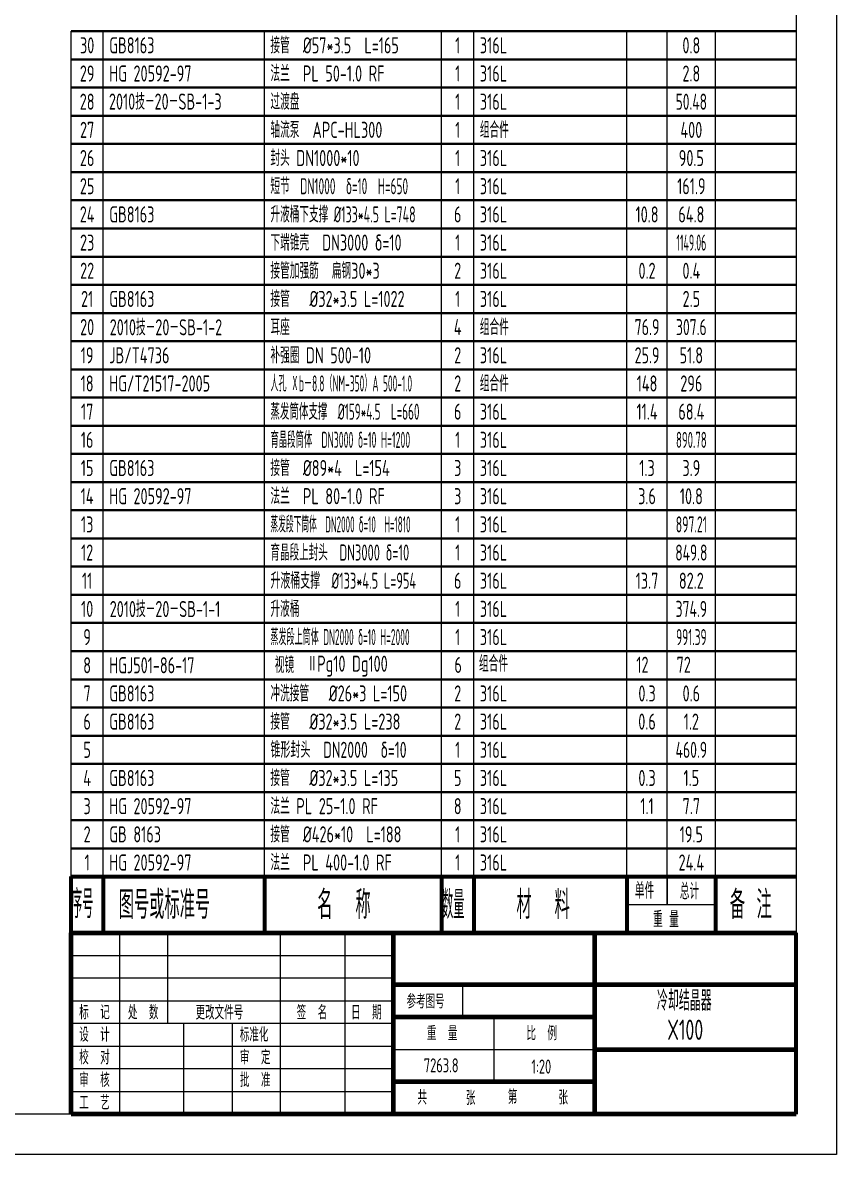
# Model space of a CAD drawing. Header units: millimetres. Extents: x -81840 to -69960, y -57447 to -40627.
# Drawn here: x -74000 to -69960, y -57447 to -51824 of the extents above; entities that cross this region are included whole.
import ezdxf
from ezdxf.enums import TextEntityAlignment as Align

# ---------------------------------------------------------------- set-up
doc = ezdxf.new("R2010")
doc.units = ezdxf.units.MM
doc.linetypes.add('ACAD_ISO02W100', pattern=[11, 8, -3])
for name, color, linetype, lineweight in [('标注', 7, 'Continuous', 18), ('标注层', 7, 'Continuous', 18), ('细实线', 7, 'Continuous', 18), ('虚线', 2, 'ACAD_ISO02W100', 18)]:
    doc.layers.add(name, color=color, linetype=linetype, lineweight=lineweight)
doc.styles.add('HGCAD', font='gbenor.shx', dxfattribs={"width": 0.75, "bigfont": 'gbcbig.shx'})

# ---------------------------------------------------------------- blocks, each defined once
blk = doc.blocks.new('HGCAD#HGTFTK~A1Z~HGCAD图框')
at = {"layer": '细实线', "color": 7}
blk.add_lwpolyline([(10, -10), (-584, -10), (-584, 831), (10, 831)], close=True, dxfattribs=at)
at = {"layer": '细实线', "color": 2}
blk.add_lwpolyline([(0, 0), (-559, 0), (-559, 821), (0, 821)], close=True, dxfattribs=at)
blk = doc.blocks.new('HGCAD#HGTFBTL~HGCAD标题栏')
at = {"color": 4, "linetype": 'Continuous', "lineweight": 70}
for p, q in [((-180, 0), (-180, 45)), ((-180, 45), (0, 45)), ((-100, 45), (-100, 0)), ((-50, 0), (-50, 45)), ((0, 32.14), (-100, 32.14)), ((-50, 24.11), (-100, 24.11)), ((-50, 16.07), (0, 16.07)), ((-50, 8.04), (-100, 8.04)), ((0, 0), (-180, 0))]:
    blk.add_line(p, q, dxfattribs=at)
at = {"color": 7, "linetype": 'Continuous', "lineweight": 18}
for p, q in [((-168, 45), (-168, 0)), ((-156, 22.5), (-156, 45)), ((-128, 0), (-128, 45)), ((-112, 45), (-112, 0)), ((-180, 39.38), (-100, 39.38)), ((-100, 33.75), (-180, 33.75)), ((-82.78, 32.14), (-82.78, 24.11)), ((-180, 28.12), (-100, 28.12)), ((-100, 22.5), (-180, 22.5)), ((-152, 0), (-152, 22.5)), ((-140, 22.5), (-140, 0)), ((-75, 24.11), (-75, 8.04)), ((-180, 16.88), (-100, 16.88)), ((-100, 16.07), (-50, 16.07)), ((-100, 11.25), (-180, 11.25)), ((-180, 5.62), (-100, 5.62))]:
    blk.add_line(p, q, dxfattribs=at)
at = {"color": 4, "linetype": 'Continuous', "lineweight": 60}
blk.add_line((0, 0), (0, 45), dxfattribs=at)
at = {"color": 7, "linetype": 'Continuous', "lineweight": 18, "style": 'HGCAD', "width": 0.75}
for s, p in [('参考图号', (-96.71, 26.25)), ('标  记', (-177.97, 23.53)), ('处  数', (-165.87, 23.5)), ('更改文件号', (-149.08, 23.5)), ('签  名', (-123.98, 23.5)), ('日  期', (-110.47, 23.5)), ('设  计', (-177.97, 17.98)), ('标准化', (-138.09, 17.98)), ('重  量', (-91.64, 18.33)), ('比  例', (-66.93, 18.33)), ('校  对', (-177.97, 12.36)), ('审  定', (-138.05, 12.36)), ('审  核', (-177.97, 6.73)), ('批  准', (-138.05, 6.73)), ('共', (-94, 2.4)), ('张', (-81.97, 2.26)), ('第', (-71.56, 2.52)), ('张', (-58.98, 2.36)), ('工  艺', (-177.97, 1.11))]:
    blk.add_text(s, height=3.5, dxfattribs=at).set_placement(p)
at = {"color": 7, "linetype": 'Continuous', "lineweight": 18, "style": 'HGCAD', "width": 0.75, "flags": 8}
for tag, height, p in [('MATERIAL', 6, (-77.04, 38.61)), ('DRAW_NAME', 7, (-24.97, 23.88)), ('WEIGHT', 3.5, (-88.1, 12.11)), ('SCALE', 3.5, (-63.24, 11.8)), ('DRAW_NO', 6, (-24.94, 8.04)), ('SUM', 3.5, (-86.95, 4)), ('PAGE', 3.5, (-64.21, 4.14))]:
    blk.add_attdef(tag, text='', height=height, dxfattribs=at).set_placement(p, align=Align.MIDDLE_CENTER)
blk = doc.blocks.new('HGCAD#HGTFMXT~HGCAD明细表标题')
at = {"color": 4, "linetype": 'Continuous', "lineweight": 60}
for p, q in [((-180, 0), (-180, 14)), ((-180, 14), (0, 14)), ((-172, 14), (-172, 0)), ((-132, 14), (-132, 0)), ((-88, 14), (-88, 0)), ((-80, 14), (-80, 0)), ((-42, 14), (-42, 0)), ((-20, 14), (-20, 0))]:
    blk.add_line(p, q, dxfattribs=at)
at = {"layer": '标注层'}
for p, q in [((-32, 14), (-32, 7)), ((-32, 7), (-32, 14)), ((-20, 7), (-42, 7))]:
    blk.add_line(p, q, dxfattribs=at)
at = {"layer": '标注层', "style": 'HGCAD'}
for s, height, width, p in [('序号', 7, 0.55, (-180, 3.68)), ('名  称', 7, 0.75, (-118.87, 3.5)), ('单件', 4, 0.75, (-40, 8.52)), ('总计', 4, 0.75, (-28.85, 8.34)), ('备 注', 7, 0.75, (-16.44, 3.5)), ('图号或标准号', 7, 0.75, (-168.15, 3.5)), ('数量', 7, 0.55, (-87.87, 3.5)), ('材  料', 7, 0.75, (-69.43, 3.5)), ('重 量', 4, 0.75, (-35.51, 1.38))]:
    blk.add_text(s, height=height, dxfattribs=dict(at, width=width)).set_placement(p)
blk = doc.blocks.new('HGCAD#HGTFMXB~HGCAD明细表')
at = {"color": 4}
for p, q in [((-180, 0), (-180, 7)), ((-172, 0), (-172, 7)), ((-132, 0), (-132, 7)), ((-88, 0), (-88, 7)), ((-80, 0), (-80, 7)), ((-42, 0), (-42, 7)), ((-32, 0), (-32, 7)), ((-20, 0), (-20, 7))]:
    blk.add_line(p, q, dxfattribs=at)
at = {"color": 7, "linetype": 'Continuous', "lineweight": 35}
blk.add_line((-180, 7), (0, 7), dxfattribs=at)
at = {"color": 7, "linetype": 'Continuous', "lineweight": 35, "style": 'HGCAD', "width": 0.75, "flags": 8}
for tag, p in [('NO', (-176, 3.5)), ('NUM', (-84, 3.5)), ('ONE', (-37, 3.5)), ('ALL', (-26, 3.5))]:
    blk.add_attdef(tag, text='', height=4, dxfattribs=at).set_placement(p, align=Align.MIDDLE)
for tag, p in [('PARTNO', (-170.5, 3.5)), ('PARTNAME', (-130.5, 3.5)), ('MATERIAL', (-78.5, 3.5)), ('NOTICE', (-19, 3.5))]:
    blk.add_attdef(tag, text='', height=4, dxfattribs=at).set_placement(p, align=Align.MIDDLE_LEFT)

msp = doc.modelspace()

# ---------------------------------------------------------------- block references
at = {"layer": '标注', "ltscale": 20, "xscale": 20, "yscale": 20, "zscale": 20}
for p, values in [((-70159.58, -52006.53), {'NO': '30', 'PARTNO': 'GB8163', 'PARTNAME': '接管  %%c57*3.5  L=165', 'NUM': '1', 'MATERIAL': '316L', 'ALL': '0.8'}), ((-70159.58, -52146.53), {'NO': '29', 'PARTNO': 'HG 20592-97', 'PARTNAME': '法兰  PL 50-1.0 RF', 'NUM': '1', 'MATERIAL': '316L', 'ALL': '2.8'}), ((-70159.58, -52426.53), {'NO': '27', 'PARTNAME': '轴流泵  APC-HL300', 'NUM': '1', 'MATERIAL': '组合件', 'ALL': '400'}), ((-70159.58, -52566.53), {'NO': '26', 'PARTNAME': '封头 DN1000*10', 'NUM': '1', 'MATERIAL': '316L', 'ALL': '90.5'}), ((-70159.58, -53126.53), {'NO': '22', 'PARTNAME': '接管加强筋  扁钢30*3', 'NUM': '2', 'MATERIAL': '316L', 'ONE': '0.2', 'ALL': '0.4'}), ((-70159.58, -53266.53), {'NO': '21', 'PARTNO': 'GB8163', 'PARTNAME': '接管   %%C32*3.5 L=1022', 'NUM': '1', 'MATERIAL': '316L', 'ALL': '2.5'}), ((-70159.58, -54106.53), {'NO': '15', 'PARTNO': 'GB8163', 'PARTNAME': '接管  %%c89*4  L=154', 'NUM': '3', 'MATERIAL': '316L', 'ONE': '1.3', 'ALL': '3.9'}), ((-70159.58, -54246.53), {'NO': '14', 'PARTNO': 'HG 20592-97', 'PARTNAME': '法兰  PL 80-1.0 RF', 'NUM': '3', 'MATERIAL': '316L', 'ONE': '3.6', 'ALL': '10.8'}), ((-70159.58, -55086.53), {'NO': '8', 'PARTNO': 'HGJ501-86-17'}), ((-70159.58, -55226.53), {'NO': '7', 'PARTNO': 'GB8163', 'PARTNAME': '冲洗接管   %%C26*3 L=150', 'NUM': '2', 'MATERIAL': '316L', 'ONE': '0.3', 'ALL': '0.6'}), ((-70159.58, -55366.53), {'NO': '6', 'PARTNO': 'GB8163', 'PARTNAME': '接管   %%C32*3.5 L=238', 'NUM': '2', 'MATERIAL': '316L', 'ONE': '0.6', 'ALL': '1.2'}), ((-70159.58, -55646.53), {'NO': '4', 'PARTNO': 'GB8163', 'PARTNAME': '接管   %%C32*3.5 L=135', 'NUM': '5', 'MATERIAL': '316L', 'ONE': '0.3', 'ALL': '1.5'}), ((-70159.58, -55786.53), {'NO': '3', 'PARTNO': 'HG 20592-97', 'PARTNAME': '法兰 PL 25-1.0 RF', 'NUM': '8', 'MATERIAL': '316L', 'ONE': '1.1', 'ALL': '7.7'}), ((-70159.58, -55926.53), {'NO': '2', 'PARTNO': 'GB 8163', 'PARTNAME': '接管  %%c426*10  L=188', 'NUM': '1', 'MATERIAL': '316L', 'ALL': '19.5'}), ((-70159.58, -56066.53), {'NO': '1', 'PARTNO': 'HG 20592-97', 'PARTNAME': '法兰  PL 400-1.0 RF', 'NUM': '1', 'MATERIAL': '316L', 'ALL': '24.4'})]:
    msp.add_blockref('HGCAD#HGTFMXB~HGCAD明细表', p, dxfattribs=at).add_auto_attribs(values)
at = {"layer": '标注', "ltscale": 20}
ref = msp.add_blockref('HGCAD#HGTFMXB~HGCAD明细表', (-70159.58, -52286.53), dxfattribs=dict(at, xscale=20, yscale=20, zscale=20))
ref.add_attrib('NO', '28', dxfattribs={"layer": '0', "color": 7, "linetype": 'Continuous', "lineweight": 35, "height": 80, "style": 'HGCAD', "width": 0.75, "flags": 8}).set_placement((-73679.58, -52216.53), align=Align.MIDDLE)
ref.add_attrib('PARTNAME', '过渡盘', dxfattribs={"layer": '0', "color": 7, "linetype": 'Continuous', "lineweight": 35, "height": 80, "style": 'HGCAD', "width": 0.75, "flags": 8}).set_placement((-72769.58, -52216.53), align=Align.MIDDLE_LEFT)
ref.add_attrib('NUM', '1', dxfattribs={"layer": '0', "color": 7, "linetype": 'Continuous', "lineweight": 35, "height": 80, "style": 'HGCAD', "width": 0.75, "flags": 8}).set_placement((-71839.58, -52216.53), align=Align.MIDDLE)
ref.add_attrib('MATERIAL', '316L', dxfattribs={"layer": '0', "color": 7, "linetype": 'Continuous', "lineweight": 35, "height": 80, "style": 'HGCAD', "width": 0.75, "flags": 8}).set_placement((-71729.58, -52216.53), align=Align.MIDDLE_LEFT)
ref.add_attrib('ALL', '50.48', dxfattribs={"layer": '0', "color": 7, "linetype": 'Continuous', "lineweight": 35, "height": 80, "style": 'HGCAD', "width": 0.71, "flags": 8}).set_placement((-70679.58, -52216.53), align=Align.MIDDLE)
ref = msp.add_blockref('HGCAD#HGTFMXB~HGCAD明细表', (-70159.58, -52706.53), dxfattribs=dict(at, xscale=20, yscale=20, zscale=20))
ref.add_attrib('NO', '25', dxfattribs={"layer": '0', "color": 7, "linetype": 'Continuous', "lineweight": 35, "height": 80, "style": 'HGCAD', "width": 0.75, "flags": 8}).set_placement((-73679.58, -52636.53), align=Align.MIDDLE)
ref.add_attrib('PARTNAME', '短节  DN1000  δ=10  H=650', dxfattribs={"layer": '0', "color": 7, "linetype": 'Continuous', "lineweight": 35, "height": 80, "style": 'HGCAD', "width": 0.6, "flags": 8}).set_placement((-72769.58, -52636.53), align=Align.MIDDLE_LEFT)
ref.add_attrib('NUM', '1', dxfattribs={"layer": '0', "color": 7, "linetype": 'Continuous', "lineweight": 35, "height": 80, "style": 'HGCAD', "width": 0.75, "flags": 8}).set_placement((-71839.58, -52636.53), align=Align.MIDDLE)
ref.add_attrib('MATERIAL', '316L', dxfattribs={"layer": '0', "color": 7, "linetype": 'Continuous', "lineweight": 35, "height": 80, "style": 'HGCAD', "width": 0.75, "flags": 8}).set_placement((-71729.58, -52636.53), align=Align.MIDDLE_LEFT)
ref.add_attrib('ALL', '161.9', dxfattribs={"layer": '0', "color": 7, "linetype": 'Continuous', "lineweight": 35, "height": 80, "style": 'HGCAD', "width": 0.75, "flags": 8}).set_placement((-70679.58, -52636.53), align=Align.MIDDLE)
ref = msp.add_blockref('HGCAD#HGTFMXB~HGCAD明细表', (-70159.58, -52846.53), dxfattribs=dict(at, xscale=20, yscale=20, zscale=20))
ref.add_attrib('NO', '24', dxfattribs={"layer": '0', "color": 7, "linetype": 'Continuous', "lineweight": 35, "height": 80, "style": 'HGCAD', "width": 0.75, "flags": 8}).set_placement((-73679.58, -52776.53), align=Align.MIDDLE)
ref.add_attrib('PARTNO', 'GB8163', dxfattribs={"layer": '0', "color": 7, "linetype": 'Continuous', "lineweight": 35, "height": 80, "style": 'HGCAD', "width": 0.75, "flags": 8}).set_placement((-73569.58, -52776.53), align=Align.MIDDLE_LEFT)
ref.add_attrib('PARTNAME', '升液桶下支撑 %%c133*4.5 L=748', dxfattribs={"layer": '0', "color": 7, "linetype": 'Continuous', "lineweight": 35, "height": 80, "style": 'HGCAD', "width": 0.63, "flags": 8}).set_placement((-72769.58, -52776.53), align=Align.MIDDLE_LEFT)
ref.add_attrib('NUM', '6', dxfattribs={"layer": '0', "color": 7, "linetype": 'Continuous', "lineweight": 35, "height": 80, "style": 'HGCAD', "width": 0.75, "flags": 8}).set_placement((-71839.58, -52776.53), align=Align.MIDDLE)
ref.add_attrib('MATERIAL', '316L', dxfattribs={"layer": '0', "color": 7, "linetype": 'Continuous', "lineweight": 35, "height": 80, "style": 'HGCAD', "width": 0.75, "flags": 8}).set_placement((-71729.58, -52776.53), align=Align.MIDDLE_LEFT)
ref.add_attrib('ONE', '10.8', dxfattribs={"layer": '0', "color": 7, "linetype": 'Continuous', "lineweight": 35, "height": 80, "style": 'HGCAD', "width": 0.75, "flags": 8}).set_placement((-70899.58, -52776.53), align=Align.MIDDLE)
ref.add_attrib('ALL', '64.8', dxfattribs={"layer": '0', "color": 7, "linetype": 'Continuous', "lineweight": 35, "height": 80, "style": 'HGCAD', "width": 0.75, "flags": 8}).set_placement((-70679.58, -52776.53), align=Align.MIDDLE)
ref = msp.add_blockref('HGCAD#HGTFMXB~HGCAD明细表', (-70159.58, -52986.53), dxfattribs=dict(at, xscale=20, yscale=20, zscale=20))
ref.add_attrib('NO', '23', dxfattribs={"layer": '0', "color": 7, "linetype": 'Continuous', "lineweight": 35, "height": 80, "style": 'HGCAD', "width": 0.75, "flags": 8}).set_placement((-73679.58, -52916.53), align=Align.MIDDLE)
ref.add_attrib('PARTNAME', '下端锥壳  DN3000 δ=10', dxfattribs={"layer": '0', "color": 7, "linetype": 'Continuous', "lineweight": 35, "height": 80, "style": 'HGCAD', "width": 0.75, "flags": 8}).set_placement((-72769.58, -52916.53), align=Align.MIDDLE_LEFT)
ref.add_attrib('NUM', '1', dxfattribs={"layer": '0', "color": 7, "linetype": 'Continuous', "lineweight": 35, "height": 80, "style": 'HGCAD', "width": 0.75, "flags": 8}).set_placement((-71839.58, -52916.53), align=Align.MIDDLE)
ref.add_attrib('MATERIAL', '316L', dxfattribs={"layer": '0', "color": 7, "linetype": 'Continuous', "lineweight": 35, "height": 80, "style": 'HGCAD', "width": 0.75, "flags": 8}).set_placement((-71729.58, -52916.53), align=Align.MIDDLE_LEFT)
ref.add_attrib('ALL', '1149.06', dxfattribs={"layer": '0', "color": 7, "linetype": 'Continuous', "lineweight": 35, "height": 80, "style": 'HGCAD', "width": 0.52, "flags": 8}).set_placement((-70679.58, -52916.53), align=Align.MIDDLE)
ref = msp.add_blockref('HGCAD#HGTFMXB~HGCAD明细表', (-70159.58, -53406.53), dxfattribs=dict(at, xscale=20, yscale=20, zscale=20))
ref.add_attrib('NO', '20', dxfattribs={"layer": '0', "color": 7, "linetype": 'Continuous', "lineweight": 35, "height": 80, "style": 'HGCAD', "width": 0.75, "flags": 8}).set_placement((-73679.58, -53336.53), align=Align.MIDDLE)
ref.add_attrib('PARTNAME', '耳座', dxfattribs={"layer": '0', "color": 7, "linetype": 'Continuous', "lineweight": 35, "height": 80, "style": 'HGCAD', "width": 0.75, "flags": 8}).set_placement((-72769.58, -53336.53), align=Align.MIDDLE_LEFT)
ref.add_attrib('NUM', '4', dxfattribs={"layer": '0', "color": 7, "linetype": 'Continuous', "lineweight": 35, "height": 80, "style": 'HGCAD', "width": 0.75, "flags": 8}).set_placement((-71839.58, -53336.53), align=Align.MIDDLE)
ref.add_attrib('MATERIAL', '组合件', dxfattribs={"layer": '0', "color": 7, "linetype": 'Continuous', "lineweight": 35, "height": 80, "style": 'HGCAD', "width": 0.75, "flags": 8}).set_placement((-71729.58, -53336.53), align=Align.MIDDLE_LEFT)
ref.add_attrib('ONE', '76.9', dxfattribs={"layer": '0', "color": 7, "linetype": 'Continuous', "lineweight": 35, "height": 80, "style": 'HGCAD', "width": 0.74, "flags": 8}).set_placement((-70899.58, -53336.53), align=Align.MIDDLE)
ref.add_attrib('ALL', '307.6', dxfattribs={"layer": '0', "color": 7, "linetype": 'Continuous', "lineweight": 35, "height": 80, "style": 'HGCAD', "width": 0.72, "flags": 8}).set_placement((-70679.58, -53336.53), align=Align.MIDDLE)
ref = msp.add_blockref('HGCAD#HGTFMXB~HGCAD明细表', (-70159.58, -53546.53), dxfattribs=dict(at, xscale=20, yscale=20, zscale=20))
ref.add_attrib('NO', '19', dxfattribs={"layer": '0', "color": 7, "linetype": 'Continuous', "lineweight": 35, "height": 80, "style": 'HGCAD', "width": 0.75, "flags": 8}).set_placement((-73679.58, -53476.53), align=Align.MIDDLE)
ref.add_attrib('PARTNO', 'JB/T4736', dxfattribs={"layer": '0', "color": 7, "linetype": 'Continuous', "lineweight": 35, "height": 80, "style": 'HGCAD', "width": 0.75, "flags": 8}).set_placement((-73569.58, -53476.53), align=Align.MIDDLE_LEFT)
ref.add_attrib('PARTNAME', '补强圈 DN 500-10', dxfattribs={"layer": '0', "color": 7, "linetype": 'Continuous', "lineweight": 35, "height": 80, "style": 'HGCAD', "width": 0.75, "flags": 8}).set_placement((-72769.58, -53476.53), align=Align.MIDDLE_LEFT)
ref.add_attrib('NUM', '2', dxfattribs={"layer": '0', "color": 7, "linetype": 'Continuous', "lineweight": 35, "height": 80, "style": 'HGCAD', "width": 0.75, "flags": 8}).set_placement((-71839.58, -53476.53), align=Align.MIDDLE)
ref.add_attrib('MATERIAL', '316L', dxfattribs={"layer": '0', "color": 7, "linetype": 'Continuous', "lineweight": 35, "height": 80, "style": 'HGCAD', "width": 0.75, "flags": 8}).set_placement((-71729.58, -53476.53), align=Align.MIDDLE_LEFT)
ref.add_attrib('ONE', '25.9', dxfattribs={"layer": '0', "color": 7, "linetype": 'Continuous', "lineweight": 35, "height": 80, "style": 'HGCAD', "width": 0.74, "flags": 8}).set_placement((-70899.58, -53476.53), align=Align.MIDDLE)
ref.add_attrib('ALL', '51.8', dxfattribs={"layer": '0', "color": 7, "linetype": 'Continuous', "lineweight": 35, "height": 80, "style": 'HGCAD', "width": 0.75, "flags": 8}).set_placement((-70679.58, -53476.53), align=Align.MIDDLE)
ref = msp.add_blockref('HGCAD#HGTFMXB~HGCAD明细表', (-70159.58, -53686.53), dxfattribs=dict(at, xscale=20, yscale=20, zscale=20))
ref.add_attrib('NO', '18', dxfattribs={"layer": '0', "color": 7, "linetype": 'Continuous', "lineweight": 35, "height": 80, "style": 'HGCAD', "width": 0.75, "flags": 8}).set_placement((-73679.58, -53616.53), align=Align.MIDDLE)
ref.add_attrib('PARTNO', 'HG/T21517-2005', dxfattribs={"layer": '0', "color": 7, "linetype": 'Continuous', "lineweight": 35, "height": 80, "style": 'HGCAD', "width": 0.75, "flags": 8}).set_placement((-73569.58, -53616.53), align=Align.MIDDLE_LEFT)
ref.add_attrib('PARTNAME', '人孔 Ⅹb－8.8（NM-350）A 500-1.0 ', dxfattribs={"layer": '0', "color": 7, "linetype": 'Continuous', "lineweight": 35, "height": 80, "style": 'HGCAD', "width": 0.5, "flags": 8}).set_placement((-72769.58, -53616.53), align=Align.MIDDLE_LEFT)
ref.add_attrib('NUM', '2', dxfattribs={"layer": '0', "color": 7, "linetype": 'Continuous', "lineweight": 35, "height": 80, "style": 'HGCAD', "width": 0.75, "flags": 8}).set_placement((-71839.58, -53616.53), align=Align.MIDDLE)
ref.add_attrib('MATERIAL', '组合件', dxfattribs={"layer": '0', "color": 7, "linetype": 'Continuous', "lineweight": 35, "height": 80, "style": 'HGCAD', "width": 0.75, "flags": 8}).set_placement((-71729.58, -53616.53), align=Align.MIDDLE_LEFT)
ref.add_attrib('ONE', '148', dxfattribs={"layer": '0', "color": 7, "linetype": 'Continuous', "lineweight": 35, "height": 80, "style": 'HGCAD', "width": 0.75, "flags": 8}).set_placement((-70899.58, -53616.53), align=Align.MIDDLE)
ref.add_attrib('ALL', '296', dxfattribs={"layer": '0', "color": 7, "linetype": 'Continuous', "lineweight": 35, "height": 80, "style": 'HGCAD', "width": 0.75, "flags": 8}).set_placement((-70679.58, -53616.53), align=Align.MIDDLE)
ref = msp.add_blockref('HGCAD#HGTFMXB~HGCAD明细表', (-70159.58, -53826.53), dxfattribs=dict(at, xscale=20, yscale=20, zscale=20))
ref.add_attrib('NO', '17', dxfattribs={"layer": '0', "color": 7, "linetype": 'Continuous', "lineweight": 35, "height": 80, "style": 'HGCAD', "width": 0.75, "flags": 8}).set_placement((-73679.58, -53756.53), align=Align.MIDDLE)
ref.add_attrib('PARTNAME', '蒸发筒体支撑  %%C159*4.5  L=660', dxfattribs={"layer": '0', "color": 7, "linetype": 'Continuous', "lineweight": 35, "height": 80, "style": 'HGCAD', "width": 0.59, "flags": 8}).set_placement((-72769.58, -53756.53), align=Align.MIDDLE_LEFT)
ref.add_attrib('NUM', '6', dxfattribs={"layer": '0', "color": 7, "linetype": 'Continuous', "lineweight": 35, "height": 80, "style": 'HGCAD', "width": 0.75, "flags": 8}).set_placement((-71839.58, -53756.53), align=Align.MIDDLE)
ref.add_attrib('MATERIAL', '316L', dxfattribs={"layer": '0', "color": 7, "linetype": 'Continuous', "lineweight": 35, "height": 80, "style": 'HGCAD', "width": 0.75, "flags": 8}).set_placement((-71729.58, -53756.53), align=Align.MIDDLE_LEFT)
ref.add_attrib('ONE', '11.4', dxfattribs={"layer": '0', "color": 7, "linetype": 'Continuous', "lineweight": 35, "height": 80, "style": 'HGCAD', "width": 0.75, "flags": 8}).set_placement((-70899.58, -53756.53), align=Align.MIDDLE)
ref.add_attrib('ALL', '68.4', dxfattribs={"layer": '0', "color": 7, "linetype": 'Continuous', "lineweight": 35, "height": 80, "style": 'HGCAD', "width": 0.75, "flags": 8}).set_placement((-70679.58, -53756.53), align=Align.MIDDLE)
ref = msp.add_blockref('HGCAD#HGTFMXB~HGCAD明细表', (-70159.58, -53966.53), dxfattribs=dict(at, xscale=20, yscale=20, zscale=20))
ref.add_attrib('NO', '16', dxfattribs={"layer": '0', "color": 7, "linetype": 'Continuous', "lineweight": 35, "height": 80, "style": 'HGCAD', "width": 0.75, "flags": 8}).set_placement((-73679.58, -53896.53), align=Align.MIDDLE)
ref.add_attrib('PARTNAME', '育晶段筒体  DN3000 δ=10 H=1200', dxfattribs={"layer": '0', "color": 7, "linetype": 'Continuous', "lineweight": 35, "height": 80, "style": 'HGCAD', "width": 0.52, "flags": 8}).set_placement((-72769.58, -53896.53), align=Align.MIDDLE_LEFT)
ref.add_attrib('NUM', '1', dxfattribs={"layer": '0', "color": 7, "linetype": 'Continuous', "lineweight": 35, "height": 80, "style": 'HGCAD', "width": 0.75, "flags": 8}).set_placement((-71839.58, -53896.53), align=Align.MIDDLE)
ref.add_attrib('MATERIAL', '316L', dxfattribs={"layer": '0', "color": 7, "linetype": 'Continuous', "lineweight": 35, "height": 80, "style": 'HGCAD', "width": 0.75, "flags": 8}).set_placement((-71729.58, -53896.53), align=Align.MIDDLE_LEFT)
ref.add_attrib('ALL', '890.78', dxfattribs={"layer": '0', "color": 7, "linetype": 'Continuous', "lineweight": 35, "height": 80, "style": 'HGCAD', "width": 0.57, "flags": 8}).set_placement((-70679.58, -53896.53), align=Align.MIDDLE)
ref = msp.add_blockref('HGCAD#HGTFMXB~HGCAD明细表', (-70159.58, -54386.53), dxfattribs=dict(at, xscale=20, yscale=20, zscale=20))
ref.add_attrib('NO', '13', dxfattribs={"layer": '0', "color": 7, "linetype": 'Continuous', "lineweight": 35, "height": 80, "style": 'HGCAD', "width": 0.75, "flags": 8}).set_placement((-73679.58, -54316.53), align=Align.MIDDLE)
ref.add_attrib('PARTNAME', '蒸发段下筒体  DN2000 δ=10  H=1810', dxfattribs={"layer": '0', "color": 7, "linetype": 'Continuous', "lineweight": 35, "height": 80, "style": 'HGCAD', "width": 0.48, "flags": 8}).set_placement((-72769.58, -54316.53), align=Align.MIDDLE_LEFT)
ref.add_attrib('NUM', '1', dxfattribs={"layer": '0', "color": 7, "linetype": 'Continuous', "lineweight": 35, "height": 80, "style": 'HGCAD', "width": 0.75, "flags": 8}).set_placement((-71839.58, -54316.53), align=Align.MIDDLE)
ref.add_attrib('MATERIAL', '316L', dxfattribs={"layer": '0', "color": 7, "linetype": 'Continuous', "lineweight": 35, "height": 80, "style": 'HGCAD', "width": 0.75, "flags": 8}).set_placement((-71729.58, -54316.53), align=Align.MIDDLE_LEFT)
ref.add_attrib('ALL', '897.21', dxfattribs={"layer": '0', "color": 7, "linetype": 'Continuous', "lineweight": 35, "height": 80, "style": 'HGCAD', "width": 0.62, "flags": 8}).set_placement((-70679.58, -54316.53), align=Align.MIDDLE)
ref = msp.add_blockref('HGCAD#HGTFMXB~HGCAD明细表', (-70159.58, -54526.53), dxfattribs=dict(at, xscale=20, yscale=20, zscale=20))
ref.add_attrib('NO', '12', dxfattribs={"layer": '0', "color": 7, "linetype": 'Continuous', "lineweight": 35, "height": 80, "style": 'HGCAD', "width": 0.75, "flags": 8}).set_placement((-73679.58, -54456.53), align=Align.MIDDLE)
ref.add_attrib('PARTNAME', '育晶段上封头  DN3000 δ=10', dxfattribs={"layer": '0', "color": 7, "linetype": 'Continuous', "lineweight": 35, "height": 80, "style": 'HGCAD', "width": 0.66, "flags": 8}).set_placement((-72769.58, -54456.53), align=Align.MIDDLE_LEFT)
ref.add_attrib('NUM', '1', dxfattribs={"layer": '0', "color": 7, "linetype": 'Continuous', "lineweight": 35, "height": 80, "style": 'HGCAD', "width": 0.75, "flags": 8}).set_placement((-71839.58, -54456.53), align=Align.MIDDLE)
ref.add_attrib('MATERIAL', '316L', dxfattribs={"layer": '0', "color": 7, "linetype": 'Continuous', "lineweight": 35, "height": 80, "style": 'HGCAD', "width": 0.75, "flags": 8}).set_placement((-71729.58, -54456.53), align=Align.MIDDLE_LEFT)
ref.add_attrib('ALL', '849.8', dxfattribs={"layer": '0', "color": 7, "linetype": 'Continuous', "lineweight": 35, "height": 80, "style": 'HGCAD', "width": 0.71, "flags": 8}).set_placement((-70679.58, -54456.53), align=Align.MIDDLE)
ref = msp.add_blockref('HGCAD#HGTFMXB~HGCAD明细表', (-70159.58, -54666.53), dxfattribs=dict(at, xscale=20, yscale=20, zscale=20))
ref.add_attrib('NO', '11', dxfattribs={"layer": '0', "color": 7, "linetype": 'Continuous', "lineweight": 35, "height": 80, "style": 'HGCAD', "width": 0.75, "flags": 8}).set_placement((-73679.58, -54596.53), align=Align.MIDDLE)
ref.add_attrib('PARTNAME', '升液桶支撑  %%C133*4.5 L=954', dxfattribs={"layer": '0', "color": 7, "linetype": 'Continuous', "lineweight": 35, "height": 80, "style": 'HGCAD', "width": 0.65, "flags": 8}).set_placement((-72769.58, -54596.53), align=Align.MIDDLE_LEFT)
ref.add_attrib('NUM', '6', dxfattribs={"layer": '0', "color": 7, "linetype": 'Continuous', "lineweight": 35, "height": 80, "style": 'HGCAD', "width": 0.75, "flags": 8}).set_placement((-71839.58, -54596.53), align=Align.MIDDLE)
ref.add_attrib('MATERIAL', '316L', dxfattribs={"layer": '0', "color": 7, "linetype": 'Continuous', "lineweight": 35, "height": 80, "style": 'HGCAD', "width": 0.75, "flags": 8}).set_placement((-71729.58, -54596.53), align=Align.MIDDLE_LEFT)
ref.add_attrib('ONE', '13.7', dxfattribs={"layer": '0', "color": 7, "linetype": 'Continuous', "lineweight": 35, "height": 80, "style": 'HGCAD', "width": 0.75, "flags": 8}).set_placement((-70899.58, -54596.53), align=Align.MIDDLE)
ref.add_attrib('ALL', '82.2', dxfattribs={"layer": '0', "color": 7, "linetype": 'Continuous', "lineweight": 35, "height": 80, "style": 'HGCAD', "width": 0.75, "flags": 8}).set_placement((-70679.58, -54596.53), align=Align.MIDDLE)
ref = msp.add_blockref('HGCAD#HGTFMXB~HGCAD明细表', (-70159.58, -54806.53), dxfattribs=dict(at, xscale=20, yscale=20, zscale=20))
ref.add_attrib('NO', '10', dxfattribs={"layer": '0', "color": 7, "linetype": 'Continuous', "lineweight": 35, "height": 80, "style": 'HGCAD', "width": 0.75, "flags": 8}).set_placement((-73679.58, -54736.53), align=Align.MIDDLE)
ref.add_attrib('PARTNAME', '升液桶  ', dxfattribs={"layer": '0', "color": 7, "linetype": 'Continuous', "lineweight": 35, "height": 80, "style": 'HGCAD', "width": 0.75, "flags": 8}).set_placement((-72769.58, -54736.53), align=Align.MIDDLE_LEFT)
ref.add_attrib('NUM', '1', dxfattribs={"layer": '0', "color": 7, "linetype": 'Continuous', "lineweight": 35, "height": 80, "style": 'HGCAD', "width": 0.75, "flags": 8}).set_placement((-71839.58, -54736.53), align=Align.MIDDLE)
ref.add_attrib('MATERIAL', '316L', dxfattribs={"layer": '0', "color": 7, "linetype": 'Continuous', "lineweight": 35, "height": 80, "style": 'HGCAD', "width": 0.75, "flags": 8}).set_placement((-71729.58, -54736.53), align=Align.MIDDLE_LEFT)
ref.add_attrib('ALL', '374.9', dxfattribs={"layer": '0', "color": 7, "linetype": 'Continuous', "lineweight": 35, "height": 80, "style": 'HGCAD', "width": 0.72, "flags": 8}).set_placement((-70679.58, -54736.53), align=Align.MIDDLE)
ref = msp.add_blockref('HGCAD#HGTFMXB~HGCAD明细表', (-70159.58, -54946.53), dxfattribs=dict(at, xscale=20, yscale=20, zscale=20))
ref.add_attrib('NO', '9', dxfattribs={"layer": '0', "color": 7, "linetype": 'Continuous', "lineweight": 35, "height": 80, "style": 'HGCAD', "width": 0.75, "flags": 8}).set_placement((-73679.58, -54876.53), align=Align.MIDDLE)
ref.add_attrib('PARTNAME', '蒸发段上筒体 DN2000 δ=10 H=2000', dxfattribs={"layer": '0', "color": 7, "linetype": 'Continuous', "lineweight": 35, "height": 80, "style": 'HGCAD', "width": 0.5, "flags": 8}).set_placement((-72769.58, -54876.53), align=Align.MIDDLE_LEFT)
ref.add_attrib('NUM', '1', dxfattribs={"layer": '0', "color": 7, "linetype": 'Continuous', "lineweight": 35, "height": 80, "style": 'HGCAD', "width": 0.75, "flags": 8}).set_placement((-71839.58, -54876.53), align=Align.MIDDLE)
ref.add_attrib('MATERIAL', '316L', dxfattribs={"layer": '0', "color": 7, "linetype": 'Continuous', "lineweight": 35, "height": 80, "style": 'HGCAD', "width": 0.75, "flags": 8}).set_placement((-71729.58, -54876.53), align=Align.MIDDLE_LEFT)
ref.add_attrib('ALL', '991.39', dxfattribs={"layer": '0', "color": 7, "linetype": 'Continuous', "lineweight": 35, "height": 80, "style": 'HGCAD', "width": 0.6, "flags": 8}).set_placement((-70679.58, -54876.53), align=Align.MIDDLE)
ref = msp.add_blockref('HGCAD#HGTFMXB~HGCAD明细表', (-70159.58, -55506.53), dxfattribs=dict(at, xscale=20, yscale=20, zscale=20))
ref.add_attrib('NO', '5', dxfattribs={"layer": '0', "color": 7, "linetype": 'Continuous', "lineweight": 35, "height": 80, "style": 'HGCAD', "width": 0.75, "flags": 8}).set_placement((-73679.58, -55436.53), align=Align.MIDDLE)
ref.add_attrib('PARTNAME', '锥形封头  DN2000  δ=10', dxfattribs={"layer": '0', "color": 7, "linetype": 'Continuous', "lineweight": 35, "height": 80, "style": 'HGCAD', "width": 0.73, "flags": 8}).set_placement((-72769.58, -55436.53), align=Align.MIDDLE_LEFT)
ref.add_attrib('NUM', '1', dxfattribs={"layer": '0', "color": 7, "linetype": 'Continuous', "lineweight": 35, "height": 80, "style": 'HGCAD', "width": 0.75, "flags": 8}).set_placement((-71839.58, -55436.53), align=Align.MIDDLE)
ref.add_attrib('MATERIAL', '316L', dxfattribs={"layer": '0', "color": 7, "linetype": 'Continuous', "lineweight": 35, "height": 80, "style": 'HGCAD', "width": 0.75, "flags": 8}).set_placement((-71729.58, -55436.53), align=Align.MIDDLE_LEFT)
ref.add_attrib('ALL', '460.9', dxfattribs={"layer": '0', "color": 7, "linetype": 'Continuous', "lineweight": 35, "height": 80, "style": 'HGCAD', "width": 0.72, "flags": 8}).set_placement((-70679.58, -55436.53), align=Align.MIDDLE)
at = {"layer": '标注', "ltscale": 20, "xscale": 20, "yscale": 20, "zscale": 20}
msp.add_blockref('HGCAD#HGTFMXT~HGCAD明细表标题', (-70159.58, -56346.53), dxfattribs=at)
at = {"layer": '虚线', "ltscale": 20, "xscale": 20, "yscale": 20, "zscale": 20}
msp.add_blockref('HGCAD#HGTFTK~A1Z~HGCAD图框', (-70159.58, -57246.53), dxfattribs=at)
msp.add_blockref('HGCAD#HGTFBTL~HGCAD标题栏', (-70159.58, -57246.53), dxfattribs=at).add_auto_attribs({'SCALE': '1:20', 'WEIGHT': '7263.8'})

# ---------------------------------------------------------------- texts
at = {"linetype": 'Continuous', "lineweight": 35, "style": 'HGCAD', "width": 0.75}
for s, p in [('视镜', (-72747.74, -55054.99)), ('ⅡPg10 Dg100', (-72585.35, -55048.76)), ('6', (-71855.84, -55054.73)), ('组合件', (-71733.95, -55048.58)), ('12', (-70952.76, -55054.12)), ('72', (-70752.76, -55054.12))]:
    msp.add_text(s, height=80, dxfattribs=at).set_placement(p)
at = {"linetype": 'Continuous', "lineweight": 35, "char_height": 80, "width": 843.5024, "attachment_point": 1, "style": 'HGCAD'}
for s, insert in [('2010技－20－SB-1-3', (-73571.38, -52176.01)), ('2010技－20－SB-1-2', (-73567.62, -53297.27)), ('2010技－20－SB-1-1', (-73567.62, -54697.27))]:
    msp.add_mtext(s, dxfattribs=dict(at, insert=insert))
at = {"linetype": 'Continuous', "lineweight": 18, "style": 'HGCAD', "width": 0.75, "flags": 8}
for tag, p in [('冷却结晶器', (-70714.53, -56682.66)), ('X100', (-70710, -56827.43))]:
    msp.add_attdef(tag, text='', height=100.8, dxfattribs=at).set_placement(p, align=Align.MIDDLE_CENTER)

doc.saveas('drawing.dxf')
